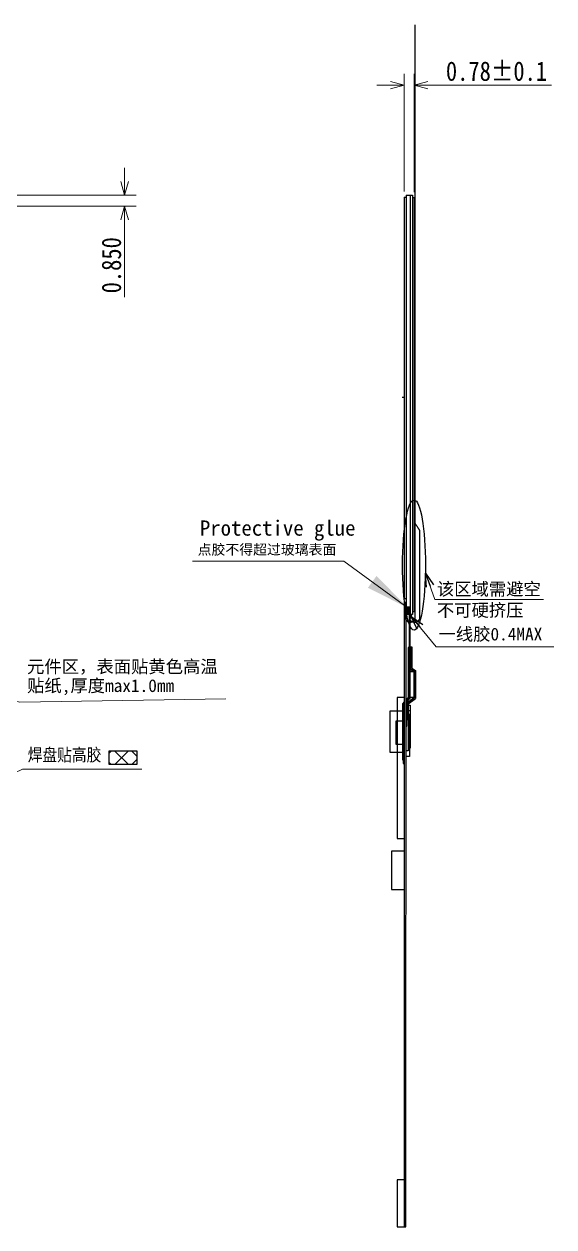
# Model space of a CAD drawing. Header units: millimetres. Extents: x 2678 to 7528, y -1679 to -1155.
# Drawn here: x 3145.6 to 3187.3, y -1331.6 to -1236.9 of the extents above; entities that cross this region are included whole.
import ezdxf

# ---------------------------------------------------------------- set-up
doc = ezdxf.new("R2010")
doc.units = ezdxf.units.MM
doc.linetypes.add('CENTER', pattern=[50.8, 31.75, -6.35, 6.35, -6.35])
doc.layers.add('_56802', color=7, linetype='Continuous')
doc.layers.add('EMI', color=8, linetype='Continuous')
doc.layers.add('AM_8', color=1, linetype='Continuous', lineweight=25)
doc.layers.add('Dim', color=3, linetype='Continuous', lineweight=13)
doc.styles.add('CCN-1', font='', dxfattribs={"width": 0.85})
doc.styles.get("Standard").update_dxf_attribs({"font": 'arial.ttf'})
doc.styles.add('汉字', font='')
doc.styles.get('CCN-1').set_extended_font_data('SimSun')
doc.styles.get('汉字').set_extended_font_data('SimSun')
doc.dimstyles.new('AM_ISO$7', dxfattribs={"dimtxt": 2, "dimasz": 3.5, "dimexe": 1, "dimexo": 1, "dimgap": 1.5, "dimtad": 1, "dimdsep": 46, "dimtxsty": 'Standard', "dimcen": 0, "dimclrd": 256, "dimclre": 256, "dimclrt": 2, "dimadec": 0, "dimazin": 2, "dimtp": 0.1, "dimtm": 0.1, "dimtfac": 0.71, "dimtmove": 0, "dimatfit": 3, "dimfxl": 1, "dimlwd": -1, "dimlwe": -1, "dimarcsym": 1})
doc.dimstyles.new('DIM-CCN', dxfattribs={"dimscale": 0.9, "dimtxt": 1.7, "dimasz": 1.2, "dimexe": 1.5, "dimexo": 0.5, "dimgap": 0.3, "dimtad": 1, "dimzin": 0, "dimdsep": 46, "dimtxsty": 'CCN-1', "dimblk": 'OPEN30', "dimcen": 0.05, "dimclrd": 256, "dimclre": 256, "dimclrt": 7, "dimadec": 0, "dimazin": 0, "dimtfac": 1, "dimtofl": 0, "dimtmove": 0, "dimatfit": 3, "dimldrblk": 'OPEN30', "dimfxl": 1, "dimtolj": 1, "dimtzin": 0, "dimlwd": -1, "dimlwe": -1, "dimarcsym": 0})

# ---------------------------------------------------------------- blocks, each defined once
blk = doc.blocks.new('_Open30')
at = {"color": 0, "linetype": 'ByBlock', "lineweight": -2}
for p, q in [((-1, 0.268), (0, 0)), ((0, 0), (-1, -0.268)), ((0, 0), (-1, 0))]:
    blk.add_line(p, q, dxfattribs=at)
blk = doc.blocks.new('*D213')
at = {"layer": 'Defpoints', "color": 0}
for p in [(3176.336, -1241.693), (3175.552, -1250.509), (3176.336, -1250.559)]:
    blk.add_point(p, dxfattribs=at)
at = {"layer": 'Dim'}
for p, q in [((3175.552, -1250.059), (3175.552, -1240.793)), ((3176.336, -1250.109), (3176.336, -1240.793)), ((3174.472, -1241.693), (3173.392, -1241.693)), ((3177.416, -1241.693), (3187.13, -1241.693))]:
    blk.add_line(p, q, dxfattribs=at)
at = {"layer": 'Dim', "xscale": 1.08, "yscale": 1.08, "zscale": 1.08}
blk.add_blockref('_Open30', (3175.552, -1241.693), dxfattribs=at)
at = {"layer": 'Dim', "xscale": 1.08, "yscale": 1.08, "zscale": 1.08, "rotation": 180}
blk.add_blockref('_Open30', (3176.336, -1241.693), dxfattribs=at)
at = {"layer": 'Dim', "color": 7, "insert": (3182.813, -1240.598), "char_height": 1.53, "attachment_point": 5, "style": 'CCN-1'}
blk.add_mtext('0.78%%P0.1', dxfattribs=at)
blk = doc.blocks.new('*D214')
at = {"layer": 'Defpoints', "color": 0}
for p in [(3137.565, -1250.359), (3137.565, -1251.209), (3153.546, -1251.209)]:
    blk.add_point(p, dxfattribs=at)
at = {"layer": 'Dim'}
for p, q in [((3153.546, -1249.279), (3153.546, -1248.199)), ((3138.015, -1250.359), (3154.446, -1250.359)), ((3138.015, -1251.209), (3154.446, -1251.209)), ((3153.546, -1252.289), (3153.546, -1258.377))]:
    blk.add_line(p, q, dxfattribs=at)
at = {"layer": 'Dim', "xscale": 1.08, "yscale": 1.08, "zscale": 1.08}
for p, rotation in [((3153.546, -1250.359), 270), ((3153.546, -1251.209), 90)]:
    blk.add_blockref('_Open30', p, dxfattribs=dict(at, rotation=rotation))
at = {"layer": 'Dim', "color": 7, "insert": (3152.511, -1255.873), "char_height": 1.53, "attachment_point": 5, "rotation": 90, "style": 'CCN-1'}
blk.add_mtext('\\A1;0.850', dxfattribs=at)

msp = doc.modelspace()

# ---------------------------------------------------------------- hatches: boundary and pattern name
at = {"layer": 'AM_8'}
h = msp.add_hatch(dxfattribs=at)
h.set_pattern_fill('ANSI37', color=2, scale=0.3, style=0)
h.set_pattern_definition([(45, (-32.4451, -421.7791), (-0.6735192, 0.6735192), []), (135, (-32.4451, -421.7791), (-0.6735192, -0.6735192), [])])
h.paths.add_polyline_path([(3154.5353, -1295.1697), (3154.5353, -1294.1271), (3152.2967, -1294.1271), (3152.2967, -1295.1697)])
at = {"layer": 'EMI'}
h = msp.add_hatch(color=5, dxfattribs=at)
h.dxf.hatch_style = 1
h.paths.add_polyline_path([(3176.0064, -1282.761), (3175.7312, -1282.761), (3175.7312, -1283.3425), (3175.7313, -1283.3428), (3175.7313, -1283.3431), (3175.7314, -1283.3434), (3175.7314, -1283.3437), (3175.7315, -1283.3439), (3175.7316, -1283.3442), (3175.7316, -1283.3445), (3175.7317, -1283.3448), (3175.7317, -1283.3451), (3175.7318, -1283.3454), (3175.7319, -1283.3457), (3175.7319, -1283.346), (3175.732, -1283.3463), (3175.732, -1283.3466), (3175.7321, -1283.3468), (3175.7322, -1283.3471), (3175.7322, -1283.3474), (3175.7323, -1283.3477), (3175.7323, -1283.348), (3175.7324, -1283.3483), (3175.7324, -1283.3486), (3175.7325, -1283.3489), (3175.7326, -1283.3492), (3175.7326, -1283.3494), (3175.7327, -1283.3497), (3175.7327, -1283.35), (3175.7328, -1283.3503), (3175.7329, -1283.3506), (3175.7329, -1283.3509), (3175.733, -1283.3512), (3175.733, -1283.3515), (3175.7331, -1283.3518), (3175.7332, -1283.352), (3175.7332, -1283.3523), (3175.7333, -1283.3526), (3175.7333, -1283.3529), (3175.7334, -1283.3532), (3175.7335, -1283.3535), (3175.7335, -1283.3538), (3175.7336, -1283.3541), (3175.7336, -1283.3544), (3175.7337, -1283.3546), (3175.7337, -1283.3549), (3175.7338, -1283.3552), (3175.7339, -1283.3555), (3175.7339, -1283.3558), (3175.734, -1283.3561), (3175.734, -1283.3564), (3175.7341, -1283.3567), (3175.7342, -1283.357), (3175.7342, -1283.3572), (3175.7343, -1283.3575), (3175.7343, -1283.3578), (3175.7344, -1283.3581), (3175.7345, -1283.3584), (3175.7345, -1283.3587), (3175.7346, -1283.359), (3175.7346, -1283.3593), (3175.7347, -1283.3595), (3175.7347, -1283.3598), (3175.7348, -1283.3601), (3175.7349, -1283.3604), (3175.7349, -1283.3607), (3175.735, -1283.361), (3175.9264, -1283.361), (3175.9264, -1282.911), (3176.0064, -1282.911)])
h = msp.add_hatch(color=5, dxfattribs=at)
h.dxf.hatch_style = 1
h.paths.add_polyline_path([(3176.0064, -1283.8616), (3176.2064, -1283.3616), (3176.0064, -1283.3616)])

# ---------------------------------------------------------------- linework, layer by layer
at = {"color": 4}
for p, q in [((3175.5524, -1250.509), (3175.5524, -1282.111)), ((3175.5524, -1250.509), (3175.7064, -1250.509)), ((3175.5524, -1282.111), (3175.7064, -1282.111))]:
    msp.add_line(p, q, dxfattribs=at)
for p, q in [((3175.7064, -1250.359), (3175.7064, -1282.761)), ((3175.7064, -1250.359), (3176.2064, -1250.359)), ((3176.0064, -1250.359), (3176.0064, -1283.361)), ((3176.2064, -1250.359), (3176.2064, -1283.361)), ((3175.7064, -1282.761), (3176.0064, -1282.761)), ((3176.2064, -1283.361), (3176.0064, -1283.361)), ((3176.2064, -1283.361), (3176.0064, -1283.361)), ((3176.0064, -1287.861), (3176.3064, -1287.861)), ((3176.3064, -1287.861), (3176.3064, -1289.921)), ((3176.3064, -1289.921), (3176.0064, -1289.921))]:
    msp.add_line(p, q)
at = {"color": 11}
for p, q in [((3176.3364, -1250.559), (3176.2064, -1250.559)), ((3176.3364, -1250.559), (3176.3364, -1283.161)), ((3176.3364, -1283.161), (3176.2064, -1283.161)), ((3176.3364, -1283.161), (3176.2064, -1283.161)), ((3175.5564, -1289.9003), (3175.0064, -1289.9003)), ((3175.0064, -1289.9003), (3175.0064, -1301.0127)), ((3175.5564, -1289.9003), (3175.0564, -1289.9003)), ((3175.0064, -1301.0127), (3175.5564, -1301.0127)), ((3175.5564, -1327.901), (3175.0064, -1327.901)), ((3175.0064, -1327.901), (3175.0064, -1331.601)), ((3175.0064, -1331.601), (3175.6769, -1331.6014))]:
    msp.add_line(p, q, dxfattribs=at)
at = {"color": 0}
for p, q in [((3175.7064, -1282.461), (3175.5564, -1282.461)), ((3175.5564, -1282.461), (3175.5564, -1331.6013)), ((3175.6769, -1331.6014), (3175.7064, -1282.461)), ((3175.5564, -1291.7625), (3174.8864, -1291.7625)), ((3174.8864, -1291.7625), (3174.8864, -1293.589)), ((3174.8864, -1293.589), (3175.5564, -1293.589))]:
    msp.add_line(p, q, dxfattribs=at)
at = {"color": 140}
for p, q in [((3176.0064, -1283.161), (3175.9264, -1283.161)), ((3175.9264, -1283.161), (3175.9264, -1289.9288)), ((3176.0064, -1289.959), (3176.0064, -1283.161)), ((3175.9264, -1289.9288), (3175.7064, -1290.1781)), ((3176.0064, -1289.959), (3175.7064, -1290.299)), ((3175.5564, -1290.3481), (3175.4764, -1290.4388)), ((3175.4764, -1290.4388), (3175.4764, -1295.111)), ((3175.4764, -1295.111), (3175.5564, -1295.111))]:
    msp.add_line(p, q, dxfattribs=at)
at = {"color": 40}
for p, q in [((3175.9264, -1285.961), (3175.8564, -1285.961)), ((3175.8564, -1285.961), (3175.8564, -1289.9023)), ((3175.8564, -1289.9023), (3175.7064, -1290.0723)), ((3175.5564, -1290.2423), (3175.4064, -1290.4123)), ((3175.4064, -1290.4123), (3175.4064, -1294.811)), ((3175.4064, -1294.811), (3175.4764, -1294.811))]:
    msp.add_line(p, q, dxfattribs=at)
at = {"color": 11, "linetype": 'CENTER', "ltscale": 10}
for p, q in [((3176.0064, -1285.911), (3176.0564, -1285.911)), ((3176.0564, -1285.911), (3176.0564, -1287.652)), ((3176.0064, -1287.6803), (3176.3064, -1287.861)), ((3176.0564, -1287.652), (3176.3564, -1287.8327)), ((3176.3564, -1287.8327), (3176.3564, -1289.9458)), ((3175.7064, -1290.3746), (3176.3064, -1289.921)), ((3175.7564, -1290.3995), (3176.3564, -1289.9458)), ((3175.7564, -1292.161), (3175.7564, -1290.3995)), ((3175.7064, -1292.161), (3175.7564, -1292.161))]:
    msp.add_line(p, q, dxfattribs=at)
at = {"color": 3}
for p, q in [((3176.0564, -1285.911), (3176.1364, -1285.911)), ((3176.1364, -1285.911), (3176.1364, -1287.6068)), ((3176.1364, -1287.6068), (3176.4364, -1287.7875)), ((3176.4364, -1287.7875), (3176.4364, -1289.9856)), ((3175.8364, -1290.4393), (3176.4364, -1289.9856)), ((3175.4064, -1290.9803), (3174.4064, -1290.9803)), ((3174.4064, -1290.9803), (3174.4064, -1294.221)), ((3175.8364, -1291.661), (3175.8364, -1290.4393)), ((3175.8564, -1290.5103), (3176.0064, -1290.5103)), ((3176.0064, -1290.5103), (3176.0064, -1293.9003)), ((3175.8364, -1291.661), (3175.7564, -1291.661)), ((3176.0064, -1293.9003), (3175.8564, -1293.9003)), ((3174.4064, -1294.221), (3175.4064, -1294.221)), ((3175.5564, -1302.021), (3174.5564, -1302.021)), ((3174.5564, -1302.021), (3174.5564, -1305.021)), ((3174.5564, -1305.021), (3175.5564, -1305.021))]:
    msp.add_line(p, q, dxfattribs=at)
at = {"color": 5}
for p, q in [((3175.7064, -1290.3103), (3175.8564, -1290.3103)), ((3175.8564, -1290.3103), (3175.8564, -1294.1003)), ((3175.7064, -1291.216), (3175.9564, -1291.216)), ((3175.9564, -1291.216), (3175.9564, -1294.566)), ((3175.8564, -1294.1003), (3175.7064, -1294.1003)), ((3175.9564, -1294.566), (3175.7064, -1294.566))]:
    msp.add_line(p, q, dxfattribs=at)
at = {"color": 1}
msp.add_line((3175.7064, -1290.9215), (3175.9564, -1290.9215), dxfattribs=at)
msp.add_ellipse((3176.3233, -1279.4783), major_axis=(0, -5.1207), ratio=0.1762242, dxfattribs=at)
at = {"layer": '_56802', "color": 6, "const_width": 0.1}
msp.add_lwpolyline([(3175.9714, -1282.901), (3175.9714, -1283.701, 0.7369759), (3176.7584, -1283.701), (3176.7584, -1276.7324), (3176.4049, -1276.1981), (3176.4049, -1236.929)], format="xyb", dxfattribs=at)
at = {"layer": 'AM_8', "color": 42}
msp.add_line((3175.5724, -1266.285), (3175.3974, -1266.285), dxfattribs=at)
at = {"layer": 'AM_8', "color": 2}
msp.add_lwpolyline([(3154.5353, -1295.1697), (3154.5353, -1294.1271), (3152.2967, -1294.1271), (3152.2967, -1295.1697)], close=True, dxfattribs=at)
at = {"layer": 'Dim', "color": 42}
for p in [(3175.7312, -1282.7617), (3176.0064, -1283.361)]:
    msp.add_line(p, (3175.7312, -1283.361), dxfattribs=at)
at = {"layer": 'Dim', "color": 42, "const_width": 0.1}
msp.add_lwpolyline([(3175.6404, -1282.353), (3175.6404, -1283.6094, 1), (3176.4028, -1283.6094), (3176.4028, -1269.9945)], format="xyb", dxfattribs=at)

# ---------------------------------------------------------------- texts
at = {"linetype": 'Continuous', "ltscale": 0.2, "insert": (3159.4693, -1275.9657), "char_height": 1.2, "width": 23.188312, "attachment_point": 1}
msp.add_mtext('{\\fSimSun|b0|i0|c134|p2;Protective glue}', dxfattribs=at)
at = {"color": 1}
for s, insert, char_height, width, attachment_point in [('{\\fSimSun|b0|i0|c134|p2;点胶不得超过玻璃表面}', (3159.2925, -1277.8592), 0.8, 15.458875, 1), ('{\\fSimSun|b0|i0|c134|p2;该区域需避空\\P不可硬挤压}', (3178.1183, -1283.6464), 1, 23.194597, 7)]:
    msp.add_mtext(s, dxfattribs=dict(at, insert=insert, char_height=char_height, width=width, attachment_point=attachment_point))
at = {"color": 0, "insert": (3145.8647, -1286.9749), "char_height": 1, "width": 15.568577, "attachment_point": 1, "line_spacing_factor": 0.9}
msp.add_mtext('{\\fSimSun|b0|i0|c134|p2;\\C6;元件区，表面贴黄色高温贴纸,厚度max1.0mm}', dxfattribs=at)
at = {"layer": 'Dim', "char_height": 1, "style": '汉字'}
for s, insert, width, attachment_point in [('{\\fSimSun|b0|i0|c134|p2;一线胶0.4MAX}', (3178.2469, -1284.4156), 11.825271, 1), ('{\\fNSimSun|b0|i0|c134|p49;\\W0.85;焊盘贴高胶}', (3151.7114, -1293.9251), 9.506698, 3)]:
    msp.add_mtext(s, dxfattribs=dict(at, insert=insert, width=width, attachment_point=attachment_point))

# ---------------------------------------------------------------- dimensions: what is measured, and where the dimension line sits
at = {"layer": 'Dim'}
dim = msp.add_linear_dim(base=(3176.3364, -1241.6931), p1=(3175.5524, -1250.509), p2=(3176.3364, -1250.559), text='<>%%P0.1', dimstyle='DIM-CCN', override={"dimexe": 1}, dxfattribs=at)
dim.commit()
dim.dimension.update_dxf_attribs({"geometry": '*D213', "text_midpoint": (3182.8132, -1240.5983)})
dim = msp.add_linear_dim(base=(3153.5459, -1251.209), p1=(3137.5653, -1250.359), p2=(3137.5653, -1251.209), angle=90, dimstyle='DIM-CCN', override={"dimexe": 1, "dimdec": 3}, dxfattribs=at)
dim.commit()
dim.dimension.update_dxf_attribs({"geometry": '*D214', "text_midpoint": (3152.5109, -1255.8731)})

# ---------------------------------------------------------------- leaders
at = {"layer": 'Dim', "color": 42}
msp.add_leader([(3175.8595, -1282.8654), (3170.8011, -1279.1851), (3158.8888, -1279.1851)], dimstyle='AM_ISO$7', override={"dimgap": 1.5, "dimtad": 0}, dxfattribs=at)
at = {"layer": 'Dim'}
for points in [[(3177.2122, -1280.118, 0), (3177.9636, -1282.1915, 0), (3186.5166, -1282.1915, 0)], [(3176.104, -1283.5205, 0), (3178.0735, -1285.9262, 0), (3187.333, -1285.9262, 0)]]:
    msp.add_leader(points, dimstyle='DIM-CCN', override={"dimexe": 1, "dimdec": 3}, dxfattribs=at)
for points in [[(3140.524, -1289.1808), (3145.303, -1290.2719), (3161.5046, -1290.0147)], [(3141.8302, -1297.277), (3145.5149, -1295.5588), (3154.9089, -1295.5588)]]:
    msp.add_leader(points, dimstyle='DIM-CCN', dxfattribs=at)

doc.saveas('drawing.dxf')
